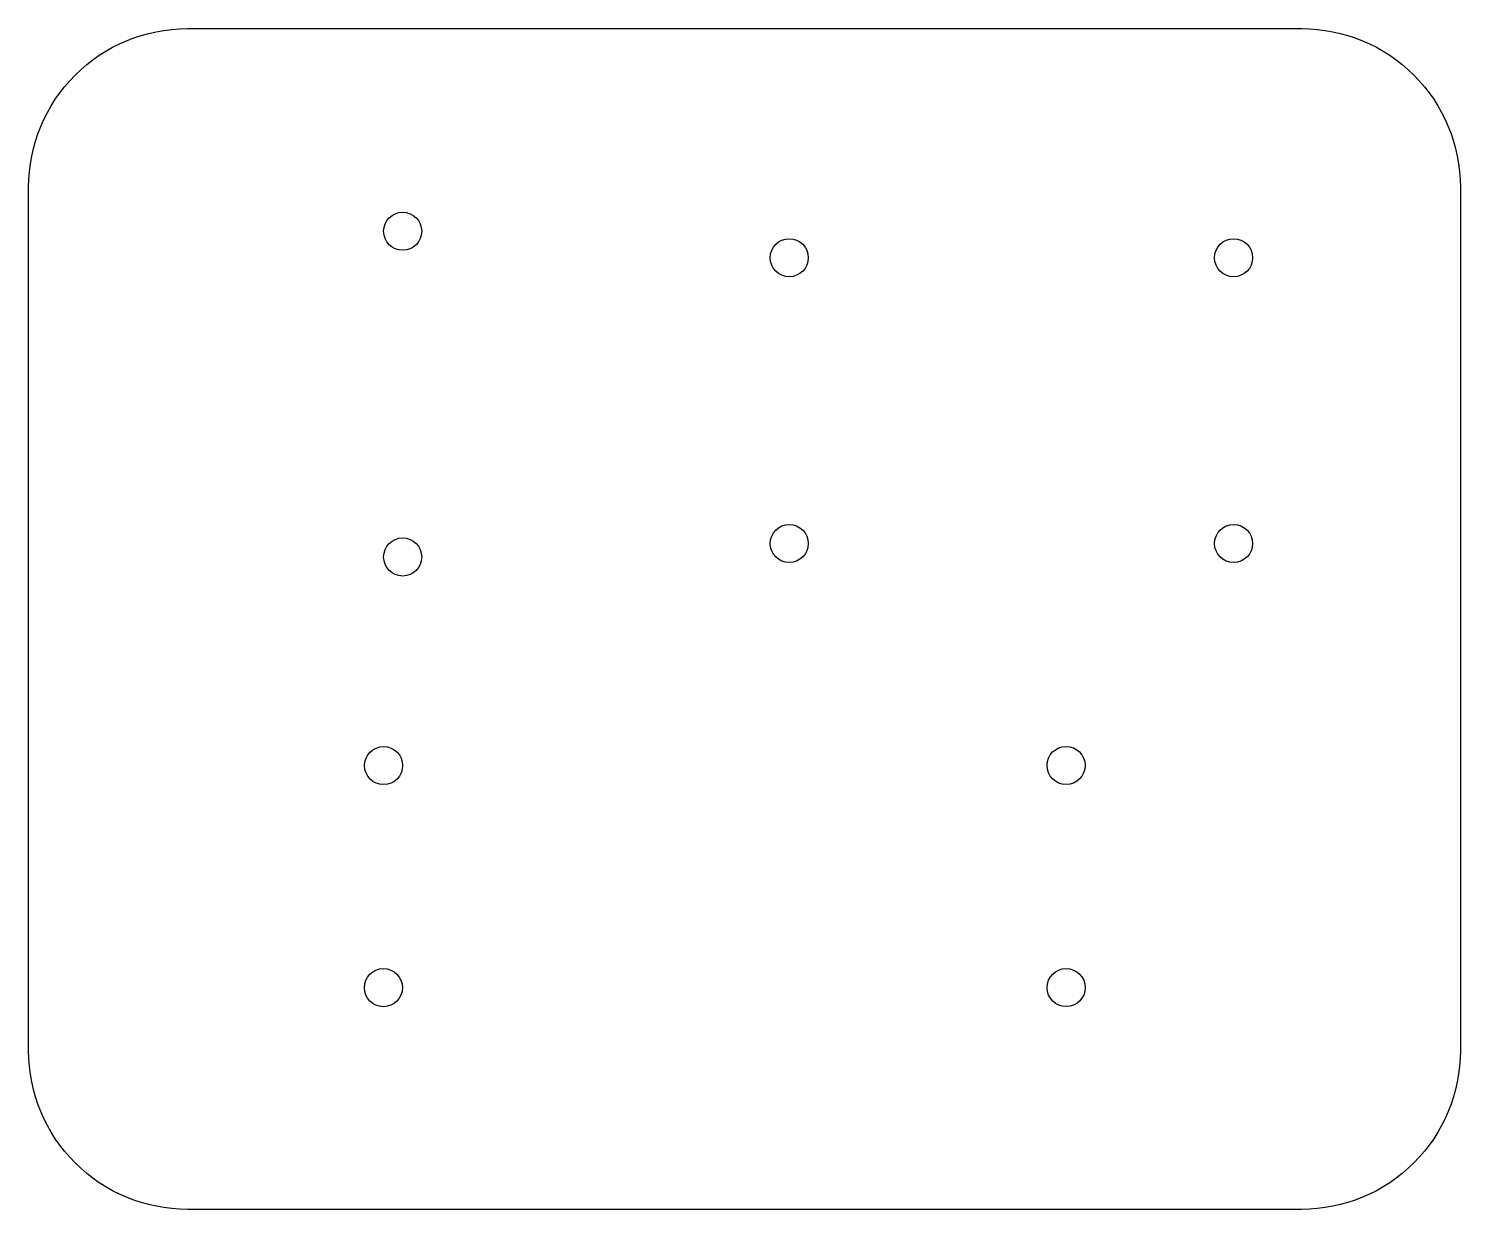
# Model space of a CAD drawing. Extents: x -57 to 57, y -47 to 47.
import ezdxf

# ---------------------------------------------------------------- set-up
doc = ezdxf.new("R2010")
doc.units = 0
doc.layers.get('0').update_dxf_attribs({"linetype": 'continuous'})

# ---------------------------------------------------------------- blocks, each defined once
blk = doc.blocks.new('SKETCH001')
at = {"color": 7}
blk.add_lwpolyline([(-57.277, -34.544), (-57.277, 34.544, -0.4142135624), (-44.577, 47.244), (44.577, 47.244, -0.4142135624), (57.277, 34.544), (57.277, -34.544, -0.4142135624), (44.577, -47.244), (-44.577, -47.244, -0.4142135624)], format="xyb", close=True, dxfattribs=at)
for centre in [(-27.35, 31.02947), (3.58, 28.91), (39.13, 28.91), (3.58, 6.04), (39.13, 6.04), (-27.35, 4.964142), (-28.876997, -11.728889), (25.732168, -11.720499), (-28.89258, -29.501043), (25.736233, -29.498405)]:
    blk.add_circle(centre, 1.524, dxfattribs=at)

msp = doc.modelspace()

# ---------------------------------------------------------------- block references
at = {"color": 7}
msp.add_blockref('SKETCH001', (0, 0), dxfattribs=at)

doc.saveas('drawing.dxf')
